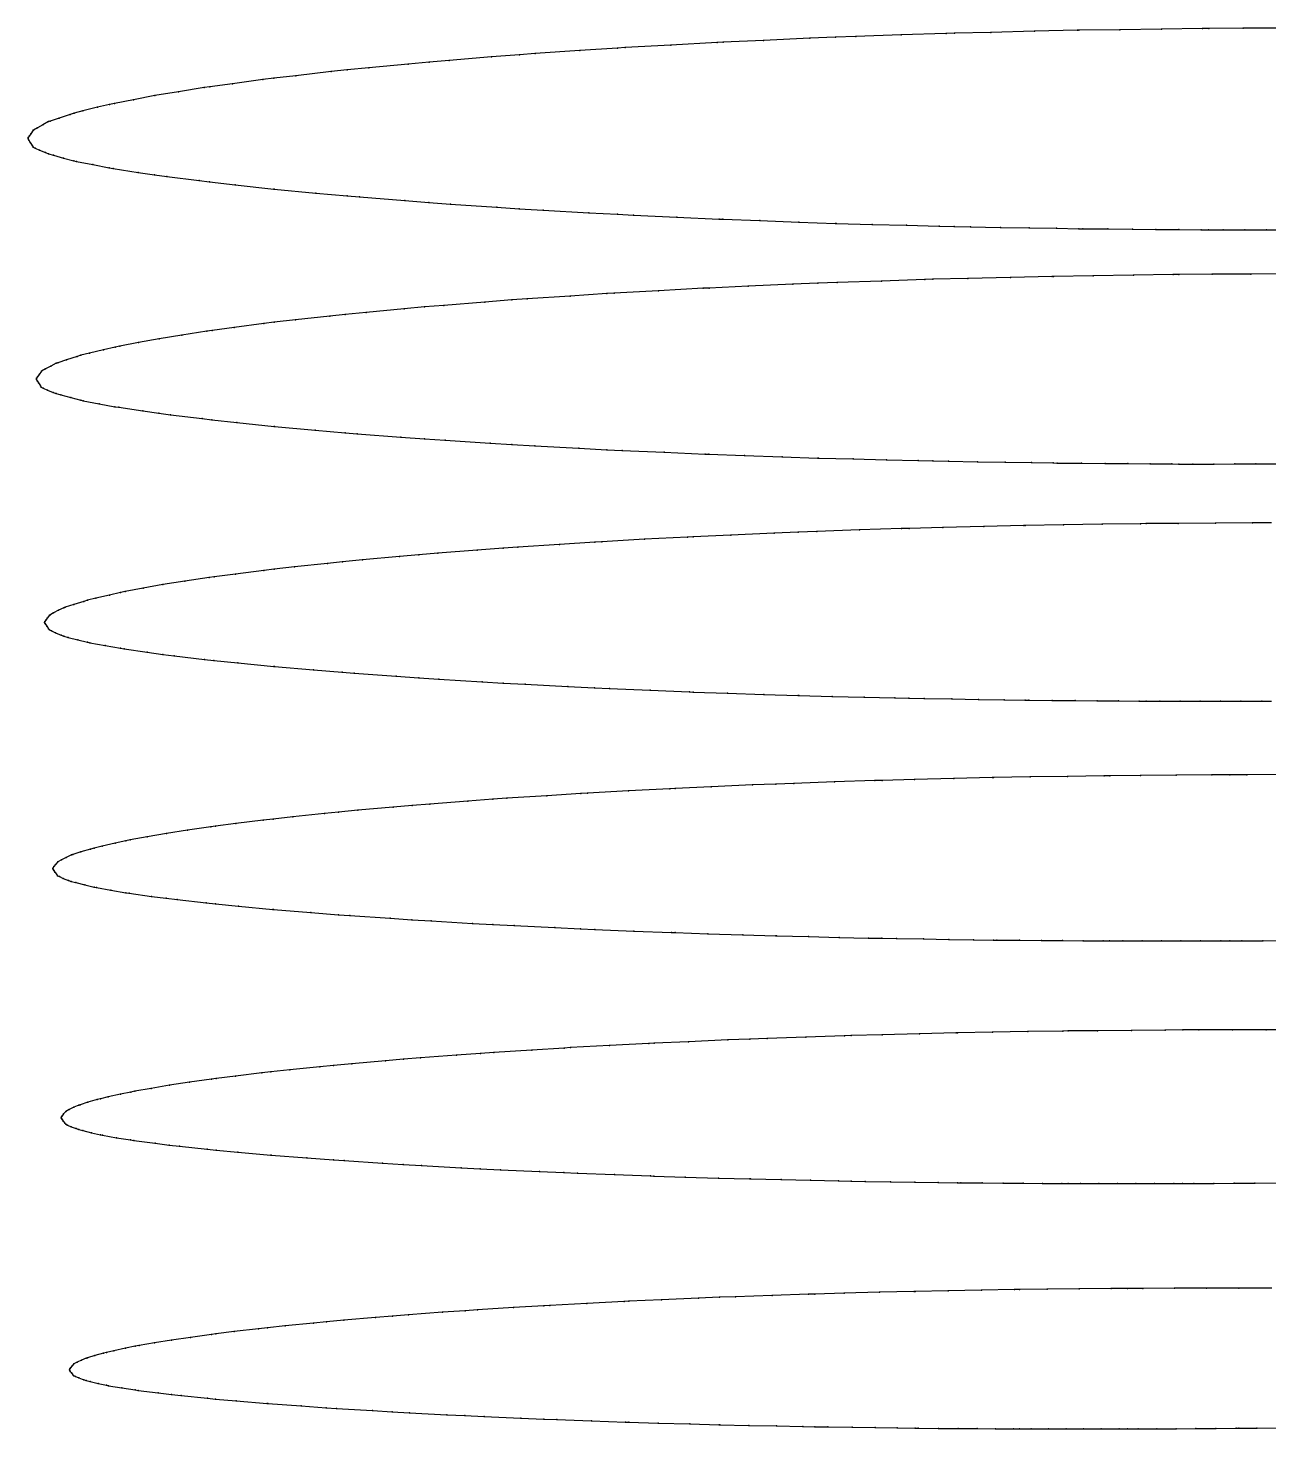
# Model space of a CAD drawing. Extents: x 0 to 4.67, y -4.5 to 1.66.
# Drawn here: x 0.2493 to 0.683, y -4.0135 to -3.5237 of the extents above; entities that cross this region are included whole.
import ezdxf

# ---------------------------------------------------------------- set-up
doc = ezdxf.new("R2010")
doc.units = 0
doc.layers.get('0').update_dxf_attribs({"linetype": 'CONTINUOUS'})

msp = doc.modelspace()

# ---------------------------------------------------------------- linework, layer by layer
at = {"color": 4}
for points in [[(0.6879, -3.52366), (0.67394, -3.52374), (0.66195, -3.52381), (0.6598, -3.52384), (0.64547, -3.52403), (0.63091, -3.52424), (0.6166, -3.52445), (0.61611, -3.52446), (0.60106, -3.5248), (0.58576, -3.52517), (0.57307, -3.52548), (0.57023, -3.52557), (0.55449, -3.52609), (0.53856, -3.52663), (0.53155, -3.52687), (0.5225, -3.52726), (0.50635, -3.52797), (0.49225, -3.52861), (0.49016, -3.52872), (0.474, -3.52961), (0.45796, -3.53051), (0.45537, -3.53066), (0.44212, -3.53155), (0.42655, -3.53261), (0.42106, -3.53299), (0.41132, -3.53377), (0.39651, -3.53497), (0.3895, -3.53555), (0.38217, -3.53625), (0.36839, -3.53757), (0.36085, -3.5383), (0.35528, -3.53892), (0.34294, -3.54032), (0.33524, -3.5412), (0.33142, -3.5417), (0.32073, -3.54313), (0.31279, -3.54421), (0.31089, -3.54451), (0.30186, -3.54595), (0.29361, -3.54728), (0.29361, -3.54728), (0.28615, -3.54872), (0.27948, -3.55002), (0.27777, -3.55037), (0.27359, -3.55138), (0.26844, -3.55266), (0.26538, -3.55344), (0.264, -3.55388), (0.2602, -3.55514), (0.25703, -3.55621), (0.2565, -3.5564), (0.2545, -3.55746), (0.25258, -3.55853), (0.2512, -3.55935), (0.25115, -3.55939), (0.25027, -3.5606), (0.24969, -3.56145), (0.24939, -3.56197), (0.24931, -3.56223), (0.24938, -3.56246), (0.24961, -3.56292), (0.25005, -3.56366), (0.25076, -3.56476), (0.25109, -3.56527), (0.25182, -3.56563), (0.25334, -3.56633), (0.25542, -3.56723), (0.25644, -3.56765), (0.25817, -3.56815), (0.26172, -3.56914), (0.26533, -3.57009), (0.26624, -3.57029), (0.27194, -3.57143), (0.27771, -3.57254), (0.2791, -3.57277), (0.28774, -3.57412), (0.29355, -3.57501), (0.29778, -3.57557), (0.30915, -3.57703), (0.31273, -3.57748), (0.32171, -3.57848), (0.33518, -3.57996), (0.33535, -3.57997), (0.34994, -3.58135), (0.36079, -3.58237), (0.3652, -3.58273), (0.38094, -3.584), (0.38944, -3.58468), (0.39698, -3.5852), (0.41317, -3.58631), (0.421, -3.58684), (0.42932, -3.58732), (0.44526, -3.58823), (0.45531, -3.5888), (0.46087, -3.58906), (0.47607, -3.58977), (0.4908, -3.59045), (0.49219, -3.59052), (0.50502, -3.59099), (0.51869, -3.59149), (0.5315, -3.59195), (0.5318, -3.59196), (0.54435, -3.5923), (0.55634, -3.59262), (0.56779, -3.59292), (0.57301, -3.59306), (0.57872, -3.59316), (0.58917, -3.59335), (0.59916, -3.59352), (0.60873, -3.59369), (0.61655, -3.59382), (0.61791, -3.59383), (0.62674, -3.59391), (0.63525, -3.59398), (0.64349, -3.59405), (0.6515, -3.59411), (0.65932, -3.59417), (0.6619, -3.59419), (0.667, -3.59419), (0.67458, -3.59419), (0.68214, -3.59418), (0.68971, -3.59418)], [(0.69005, -3.60961), (0.67666, -3.60969), (0.66314, -3.60977), (0.65155, -3.60986), (0.64947, -3.60988), (0.6356, -3.61008), (0.62151, -3.61029), (0.60766, -3.61051), (0.60718, -3.61052), (0.59262, -3.61086), (0.57781, -3.61121), (0.56553, -3.61152), (0.56278, -3.61161), (0.54755, -3.61212), (0.53214, -3.61264), (0.52535, -3.61288), (0.5166, -3.61325), (0.50096, -3.61394), (0.48732, -3.61456), (0.4853, -3.61466), (0.46966, -3.61551), (0.45414, -3.61638), (0.45163, -3.61652), (0.4388, -3.61737), (0.42373, -3.61838), (0.41842, -3.61875), (0.409, -3.61949), (0.39467, -3.62063), (0.38788, -3.62118), (0.38079, -3.62184), (0.36745, -3.62309), (0.36016, -3.62379), (0.35477, -3.62438), (0.34283, -3.6257), (0.33537, -3.62654), (0.33168, -3.62701), (0.32133, -3.62836), (0.31365, -3.62939), (0.31181, -3.62967), (0.30307, -3.63102), (0.29509, -3.63229), (0.29508, -3.63229), (0.28786, -3.63364), (0.28141, -3.63487), (0.27976, -3.6352), (0.27571, -3.63615), (0.27074, -3.63735), (0.26777, -3.63809), (0.26643, -3.6385), (0.26275, -3.63968), (0.25969, -3.64069), (0.25918, -3.64087), (0.25725, -3.64186), (0.25539, -3.64287), (0.25405, -3.64364), (0.254, -3.64367), (0.25314, -3.6448), (0.25259, -3.6456), (0.25229, -3.6461), (0.25221, -3.64636), (0.25229, -3.6466), (0.25251, -3.64704), (0.25294, -3.64773), (0.25362, -3.64875), (0.25394, -3.64921), (0.25465, -3.64956), (0.25612, -3.65023), (0.25813, -3.65107), (0.25912, -3.65146), (0.26079, -3.65194), (0.26423, -3.65287), (0.26772, -3.65377), (0.2686, -3.65395), (0.27412, -3.65502), (0.2797, -3.65605), (0.28105, -3.65626), (0.28941, -3.65752), (0.29503, -3.65834), (0.29913, -3.65887), (0.31012, -3.66022), (0.3136, -3.66064), (0.32228, -3.66157), (0.33532, -3.66293), (0.33548, -3.66294), (0.3496, -3.66422), (0.36011, -3.66516), (0.36437, -3.66549), (0.3796, -3.66666), (0.38783, -3.66729), (0.39513, -3.66777), (0.41079, -3.6688), (0.41837, -3.66928), (0.42642, -3.66973), (0.44185, -3.67057), (0.45157, -3.67109), (0.45695, -3.67134), (0.47166, -3.67199), (0.48592, -3.67262), (0.48726, -3.67268), (0.49968, -3.67312), (0.51291, -3.67358), (0.5253, -3.67401), (0.5256, -3.67402), (0.53773, -3.67433), (0.54934, -3.67463), (0.56042, -3.67491), (0.56548, -3.67504), (0.571, -3.67513), (0.58112, -3.67531), (0.59079, -3.67547), (0.60004, -3.67562), (0.60761, -3.67574), (0.60893, -3.67576), (0.61747, -3.67583), (0.62571, -3.6759), (0.63369, -3.67596), (0.64143, -3.67602), (0.649, -3.67608), (0.65149, -3.6761), (0.65643, -3.6761), (0.66377, -3.6761), (0.67108, -3.67609), (0.67841, -3.67609), (0.68585, -3.67608)], [(0.68392, -3.69662), (0.67725, -3.69666), (0.66434, -3.69674), (0.65131, -3.69684), (0.64013, -3.69693), (0.63812, -3.69696), (0.62475, -3.69716), (0.61116, -3.69737), (0.59782, -3.69759), (0.59735, -3.6976), (0.58331, -3.69793), (0.56904, -3.69828), (0.5572, -3.69859), (0.55455, -3.69867), (0.53986, -3.69916), (0.525, -3.69967), (0.51846, -3.6999), (0.51002, -3.70026), (0.49495, -3.70092), (0.48179, -3.70151), (0.47984, -3.70162), (0.46477, -3.70243), (0.4498, -3.70325), (0.44738, -3.70339), (0.43502, -3.70419), (0.42049, -3.70516), (0.41537, -3.70551), (0.40629, -3.7062), (0.39247, -3.70729), (0.38592, -3.70781), (0.37908, -3.70843), (0.36623, -3.70961), (0.35919, -3.71028), (0.354, -3.71083), (0.34249, -3.71207), (0.3353, -3.71287), (0.33173, -3.71331), (0.32176, -3.71458), (0.31435, -3.71555), (0.31258, -3.71581), (0.30415, -3.71709), (0.29646, -3.71828), (0.29645, -3.71828), (0.28949, -3.71955), (0.28327, -3.72071), (0.28168, -3.72101), (0.27778, -3.7219), (0.27298, -3.72303), (0.27012, -3.72372), (0.26883, -3.72411), (0.26528, -3.72521), (0.26233, -3.72616), (0.26183, -3.72633), (0.25997, -3.72724), (0.25818, -3.72818), (0.25689, -3.72891), (0.25684, -3.72894), (0.25602, -3.72997), (0.25548, -3.73072), (0.2552, -3.7312), (0.25512, -3.73147), (0.25519, -3.73171), (0.25541, -3.73213), (0.25582, -3.73278), (0.25648, -3.73371), (0.25679, -3.73413), (0.25747, -3.73447), (0.25889, -3.7351), (0.26083, -3.73589), (0.26178, -3.73625), (0.26339, -3.73671), (0.26671, -3.73757), (0.27007, -3.73841), (0.27092, -3.73858), (0.27625, -3.73958), (0.28163, -3.74053), (0.28292, -3.74073), (0.29098, -3.7419), (0.2964, -3.74265), (0.30035, -3.74313), (0.31095, -3.74439), (0.3143, -3.74477), (0.32268, -3.74563), (0.33525, -3.74687), (0.3354, -3.74689), (0.34902, -3.74806), (0.35914, -3.74892), (0.36326, -3.74923), (0.37793, -3.75031), (0.38587, -3.75088), (0.39291, -3.75132), (0.40801, -3.75226), (0.41531, -3.75271), (0.42308, -3.75312), (0.43795, -3.75389), (0.44733, -3.75437), (0.45251, -3.75459), (0.4667, -3.75519), (0.48044, -3.75577), (0.48174, -3.75582), (0.49371, -3.75623), (0.50646, -3.75665), (0.51841, -3.75704), (0.51869, -3.75705), (0.5304, -3.75734), (0.54158, -3.75762), (0.55227, -3.75788), (0.55715, -3.75799), (0.56247, -3.75808), (0.57222, -3.75824), (0.58154, -3.7584), (0.59047, -3.75854), (0.59776, -3.75865), (0.59904, -3.75866), (0.60727, -3.75873), (0.61522, -3.7588), (0.62291, -3.75886), (0.63038, -3.75891), (0.63767, -3.75897), (0.64007, -3.75898), (0.64483, -3.75899), (0.65191, -3.75899), (0.65896, -3.75898), (0.66603, -3.75898), (0.6732, -3.75898), (0.68055, -3.75897), (0.68387, -3.75896)], [(0.68764, -3.78471), (0.67531, -3.78472), (0.66938, -3.78473), (0.66298, -3.78478), (0.65059, -3.78487), (0.63809, -3.78497), (0.62737, -3.78507), (0.62544, -3.7851), (0.61262, -3.7853), (0.59958, -3.78551), (0.58678, -3.78574), (0.58633, -3.78575), (0.57286, -3.78607), (0.55917, -3.78641), (0.54781, -3.78671), (0.54527, -3.78679), (0.53118, -3.78726), (0.51693, -3.78776), (0.51065, -3.78798), (0.50255, -3.78832), (0.48809, -3.78895), (0.47547, -3.78952), (0.4736, -3.78961), (0.45915, -3.79038), (0.44479, -3.79117), (0.44246, -3.7913), (0.4306, -3.79206), (0.41667, -3.79297), (0.41175, -3.7933), (0.40304, -3.79396), (0.38978, -3.79498), (0.38351, -3.79547), (0.37694, -3.79605), (0.36461, -3.79716), (0.35787, -3.79779), (0.35288, -3.7983), (0.34184, -3.79947), (0.33494, -3.80022), (0.33152, -3.80063), (0.32196, -3.80182), (0.31485, -3.80273), (0.31315, -3.80297), (0.30507, -3.80416), (0.29769, -3.80528), (0.29768, -3.80528), (0.291, -3.80646), (0.28503, -3.80754), (0.28351, -3.80783), (0.27976, -3.80866), (0.27516, -3.80971), (0.27242, -3.81036), (0.27118, -3.81071), (0.26778, -3.81173), (0.26494, -3.81262), (0.26447, -3.81278), (0.26268, -3.81362), (0.26096, -3.81449), (0.25972, -3.81518), (0.25968, -3.8152), (0.25889, -3.81614), (0.25837, -3.81684), (0.2581, -3.8173), (0.25803, -3.81757), (0.2581, -3.81781), (0.25831, -3.81821), (0.2587, -3.81881), (0.25933, -3.81966), (0.25963, -3.82004), (0.26028, -3.82036), (0.26164, -3.82096), (0.2635, -3.82169), (0.26442, -3.82202), (0.26596, -3.82245), (0.26914, -3.82326), (0.27237, -3.82403), (0.27318, -3.82419), (0.27829, -3.82511), (0.28346, -3.82599), (0.2847, -3.82617), (0.29243, -3.82725), (0.29763, -3.82794), (0.30142, -3.82838), (0.31159, -3.82953), (0.3148, -3.82987), (0.32284, -3.83066), (0.33489, -3.8318), (0.33504, -3.83181), (0.3481, -3.83288), (0.35782, -3.83366), (0.36176, -3.83394), (0.37584, -3.83492), (0.38346, -3.83544), (0.39021, -3.83585), (0.4047, -3.8367), (0.4117, -3.83711), (0.41915, -3.83748), (0.43342, -3.83818), (0.44241, -3.83862), (0.44739, -3.83882), (0.46099, -3.83938), (0.47418, -3.8399), (0.47542, -3.83995), (0.4869, -3.84032), (0.49914, -3.84071), (0.5106, -3.84106), (0.51087, -3.84107), (0.5221, -3.84134), (0.53283, -3.84159), (0.54308, -3.84183), (0.54776, -3.84193), (0.55287, -3.84201), (0.56222, -3.84216), (0.57117, -3.8423), (0.57973, -3.84243), (0.58673, -3.84254), (0.58795, -3.84255), (0.59585, -3.84261), (0.60347, -3.84267), (0.61084, -3.84273), (0.61801, -3.84278), (0.62501, -3.84283), (0.62732, -3.84285), (0.63188, -3.84285), (0.63867, -3.84285), (0.64543, -3.84286), (0.65221, -3.84285), (0.65909, -3.84285), (0.66615, -3.84284), (0.66933, -3.84284), (0.67347, -3.84281), (0.6808, -3.84276), (0.68827, -3.8427)], [(0.69404, -3.8739), (0.68206, -3.8739), (0.67024, -3.87392), (0.65849, -3.87395), (0.65285, -3.87396), (0.64675, -3.87401), (0.63494, -3.87411), (0.62304, -3.87422), (0.61282, -3.87433), (0.61099, -3.87436), (0.59876, -3.87455), (0.58635, -3.87477), (0.57415, -3.87499), (0.57372, -3.875), (0.56089, -3.87531), (0.54785, -3.87564), (0.53702, -3.87594), (0.5346, -3.87601), (0.52118, -3.87646), (0.5076, -3.87693), (0.50162, -3.87715), (0.4939, -3.87747), (0.48013, -3.87807), (0.4681, -3.87861), (0.46632, -3.8787), (0.45255, -3.87942), (0.43887, -3.88016), (0.43666, -3.88029), (0.42535, -3.88099), (0.41208, -3.88185), (0.4074, -3.88216), (0.3991, -3.88277), (0.38647, -3.88373), (0.38049, -3.88419), (0.37423, -3.88473), (0.36248, -3.88577), (0.35606, -3.88635), (0.35131, -3.88683), (0.34079, -3.88791), (0.33422, -3.88861), (0.33096, -3.88899), (0.32185, -3.8901), (0.31507, -3.89095), (0.31345, -3.89117), (0.30575, -3.89227), (0.29872, -3.89331), (0.29871, -3.89331), (0.29235, -3.8944), (0.28667, -3.89541), (0.28521, -3.89568), (0.28164, -3.89643), (0.27726, -3.8974), (0.27465, -3.89801), (0.27347, -3.89833), (0.27022, -3.89927), (0.26752, -3.90009), (0.26707, -3.90024), (0.26537, -3.90101), (0.26373, -3.9018), (0.26255, -3.90245), (0.26251, -3.90247), (0.26176, -3.90332), (0.26127, -3.90396), (0.26101, -3.9044), (0.26094, -3.90467), (0.261, -3.90491), (0.2612, -3.90529), (0.26157, -3.90583), (0.26217, -3.90661), (0.26246, -3.90694), (0.26308, -3.90725), (0.26438, -3.9078), (0.26615, -3.90848), (0.26702, -3.90879), (0.2685, -3.90918), (0.27153, -3.90993), (0.2746, -3.91063), (0.27537, -3.91078), (0.28024, -3.91163), (0.28516, -3.91243), (0.28634, -3.9126), (0.29371, -3.91357), (0.29867, -3.9142), (0.30228, -3.9146), (0.31196, -3.91564), (0.31502, -3.91596), (0.32268, -3.91667), (0.33417, -3.9177), (0.33431, -3.91771), (0.34675, -3.91868), (0.35601, -3.91938), (0.35977, -3.91963), (0.37318, -3.92052), (0.38044, -3.92099), (0.38687, -3.92135), (0.40067, -3.92212), (0.40735, -3.92248), (0.41444, -3.92282), (0.42803, -3.92346), (0.43661, -3.92385), (0.44135, -3.92403), (0.45431, -3.92453), (0.46687, -3.925), (0.46805, -3.92505), (0.47899, -3.92538), (0.49065, -3.92573), (0.50157, -3.92605), (0.50183, -3.92606), (0.51253, -3.9263), (0.52275, -3.92653), (0.53252, -3.92675), (0.53698, -3.92684), (0.54185, -3.92692), (0.55075, -3.92706), (0.55928, -3.92718), (0.56744, -3.9273), (0.5741, -3.92739), (0.57526, -3.9274), (0.58279, -3.92747), (0.59005, -3.92752), (0.59708, -3.92758), (0.60391, -3.92762), (0.61057, -3.92767), (0.61277, -3.92768), (0.61712, -3.92769), (0.62359, -3.92769), (0.63003, -3.9277), (0.63649, -3.9277), (0.64305, -3.92769), (0.64977, -3.92769), (0.6528, -3.92769), (0.65675, -3.92766), (0.66373, -3.92762), (0.67084, -3.92757), (0.67809, -3.92751), (0.68548, -3.92745)], [(0.68402, -3.9643), (0.67248, -3.96426), (0.67248, -3.96426), (0.66117, -3.96427), (0.65002, -3.9643), (0.63893, -3.96434), (0.63361, -3.96436), (0.62785, -3.96441), (0.61672, -3.96451), (0.60548, -3.96463), (0.59584, -3.96474), (0.59411, -3.96477), (0.58258, -3.96496), (0.57087, -3.96517), (0.55936, -3.96539), (0.55896, -3.9654), (0.54685, -3.9657), (0.53454, -3.96602), (0.52433, -3.9663), (0.52204, -3.96637), (0.50938, -3.9668), (0.49657, -3.96724), (0.49093, -3.96745), (0.48365, -3.96775), (0.47065, -3.96831), (0.4593, -3.96882), (0.45763, -3.9689), (0.44463, -3.96958), (0.43172, -3.97027), (0.42963, -3.97038), (0.41897, -3.97104), (0.40644, -3.97184), (0.40203, -3.97213), (0.3942, -3.97269), (0.38228, -3.97357), (0.37664, -3.97401), (0.37074, -3.9745), (0.35965, -3.97545), (0.35359, -3.97599), (0.34911, -3.97643), (0.33918, -3.97743), (0.33298, -3.97807), (0.32991, -3.97842), (0.32131, -3.97944), (0.31492, -3.98022), (0.31339, -3.98043), (0.30613, -3.98144), (0.29949, -3.98239), (0.29949, -3.98239), (0.29348, -3.98339), (0.28812, -3.98431), (0.28675, -3.98456), (0.28338, -3.98525), (0.27924, -3.98613), (0.27678, -3.98669), (0.27567, -3.98698), (0.27261, -3.98784), (0.27006, -3.98859), (0.26963, -3.98872), (0.26803, -3.98941), (0.26648, -3.99014), (0.26537, -3.99073), (0.26533, -3.99075), (0.26462, -3.99151), (0.26415, -3.99209), (0.26391, -3.9925), (0.26385, -3.99277), (0.26391, -3.99301), (0.26409, -3.99336), (0.26444, -3.99386), (0.26501, -3.99454), (0.26528, -3.99484), (0.26587, -3.99513), (0.26709, -3.99564), (0.26877, -3.99626), (0.26959, -3.99653), (0.27098, -3.9969), (0.27383, -3.99758), (0.27674, -3.99821), (0.27747, -3.99835), (0.28206, -3.99912), (0.2867, -3.99984), (0.28782, -3.99999), (0.29477, -4.00087), (0.29944, -4.00143), (0.30285, -4.0018), (0.31199, -4.00273), (0.31488, -4.00301), (0.3221, -4.00364), (0.33294, -4.00456), (0.33307, -4.00457), (0.34481, -4.00543), (0.35354, -4.00606), (0.35709, -4.00628), (0.36975, -4.00707), (0.37659, -4.00749), (0.38266, -4.00781), (0.39568, -4.0085), (0.40198, -4.00882), (0.40868, -4.00912), (0.4215, -4.00968), (0.42959, -4.01003), (0.43406, -4.0102), (0.44629, -4.01064), (0.45814, -4.01106), (0.45926, -4.0111), (0.46958, -4.0114), (0.48058, -4.01171), (0.49088, -4.01199), (0.49113, -4.012), (0.50122, -4.01222), (0.51087, -4.01243), (0.52008, -4.01262), (0.52429, -4.0127), (0.52888, -4.01277), (0.53729, -4.0129), (0.54532, -4.01301), (0.55302, -4.01312), (0.55931, -4.0132), (0.56041, -4.01321), (0.56751, -4.01327), (0.57436, -4.01332), (0.58099, -4.01337), (0.58743, -4.01341), (0.59372, -4.01345), (0.5958, -4.01347), (0.5999, -4.01347), (0.606, -4.01348), (0.61208, -4.01348), (0.61818, -4.01348), (0.62436, -4.01348), (0.6307, -4.01348), (0.63356, -4.01348), (0.63729, -4.01346), (0.64387, -4.01342), (0.65059, -4.01338), (0.65743, -4.01333), (0.6644, -4.01328), (0.67149, -4.01323), (0.67243, -4.01322), (0.67871, -4.01314), (0.68606, -4.01304)]]:
    msp.add_lwpolyline(points, dxfattribs=at)
at = {"color": 2}
for p in [(0.53856, -3.52663, 62.6191), (0.55449, -3.52609, 62.6191), (0.57023, -3.52557, 62.6191), (0.57307, -3.52548, 62.6191), (0.58576, -3.52517, 62.6191), (0.60106, -3.5248, 62.6191), (0.61611, -3.52446, 62.6191), (0.6166, -3.52445, 62.6191), (0.63091, -3.52424, 62.6191), (0.64547, -3.52403, 62.6191), (0.6598, -3.52384, 62.6191), (0.66195, -3.52381, 62.6191), (0.67394, -3.52374, 62.6191), (0.44212, -3.53155, 62.6191), (0.45537, -3.53066, 62.6191), (0.45796, -3.53051, 62.6191), (0.474, -3.52961, 62.6191), (0.49016, -3.52872, 62.6191), (0.49225, -3.52861, 62.6191), (0.50635, -3.52797, 62.6191), (0.5225, -3.52726, 62.6191), (0.53155, -3.52687, 62.6191), (0.38217, -3.53625, 62.6191), (0.3895, -3.53555, 62.6191), (0.39651, -3.53497, 62.6191), (0.41132, -3.53377, 62.6191), (0.42106, -3.53299, 62.6191), (0.42655, -3.53261, 62.6191), (0.33524, -3.5412, 62.6191), (0.34294, -3.54032, 62.6191), (0.35528, -3.53892, 62.6191), (0.36085, -3.5383, 62.6191), (0.36839, -3.53757, 62.6191), (0.30186, -3.54595, 62.6191), (0.31089, -3.54451, 62.6191), (0.31279, -3.54421, 62.6191), (0.32073, -3.54313, 62.6191), (0.33142, -3.5417, 62.6191), (0.27777, -3.55037, 62.6191), (0.27948, -3.55002, 62.6191), (0.28615, -3.54872, 62.6191), (0.29361, -3.54728, 62.6191), (0.29361, -3.54728, 62.6191), (0.2602, -3.55514, 62.6191), (0.264, -3.55388, 62.6191), (0.26538, -3.55344, 62.6191), (0.26844, -3.55266, 62.6191), (0.27359, -3.55138, 62.6191), (0.25027, -3.5606, 62.6191), (0.25115, -3.55939, 62.6191), (0.2512, -3.55935, 62.6191), (0.25258, -3.55853, 62.6191), (0.2545, -3.55746, 62.6191), (0.2565, -3.5564, 62.6191), (0.25703, -3.55621, 62.6191), (0.24931, -3.56223, 62.6191), (0.24938, -3.56246, 62.6191), (0.24939, -3.56197, 62.6191), (0.24961, -3.56292, 62.6191), (0.24969, -3.56145, 62.6191), (0.25005, -3.56366, 62.6191), (0.25076, -3.56476, 62.6191), (0.25109, -3.56527, 62.6191), (0.25182, -3.56563, 62.6191), (0.25334, -3.56633, 62.6191), (0.25542, -3.56723, 62.6191), (0.25644, -3.56765, 62.6191), (0.25817, -3.56815, 62.6191), (0.26172, -3.56914, 62.6191), (0.26533, -3.57009, 62.6191), (0.26624, -3.57029, 62.6191), (0.27194, -3.57143, 62.6191), (0.27771, -3.57254, 62.6191), (0.2791, -3.57277, 62.6191), (0.28774, -3.57412, 62.6191), (0.29355, -3.57501, 62.6191), (0.29778, -3.57557, 62.6191), (0.30915, -3.57703, 62.6191), (0.31273, -3.57748, 62.6191), (0.32171, -3.57848, 62.6191), (0.33518, -3.57996, 62.6191), (0.33535, -3.57997, 62.6191), (0.34994, -3.58135, 62.6191), (0.36079, -3.58237, 62.6191), (0.3652, -3.58273, 62.6191), (0.38094, -3.584, 62.6191), (0.38944, -3.58468, 62.6191), (0.39698, -3.5852, 62.6191), (0.41317, -3.58631, 62.6191), (0.421, -3.58684, 62.6191), (0.42932, -3.58732, 62.6191), (0.44526, -3.58823, 62.6191), (0.45531, -3.5888, 62.6191), (0.46087, -3.58906, 62.6191), (0.47607, -3.58977, 62.6191), (0.4908, -3.59045, 62.6191), (0.49219, -3.59052, 62.6191), (0.50502, -3.59099, 62.6191), (0.51869, -3.59149, 62.6191), (0.5315, -3.59195, 62.6191), (0.5318, -3.59196, 62.6191), (0.54435, -3.5923, 62.6191), (0.55634, -3.59262, 62.6191), (0.56779, -3.59292, 62.6191), (0.57301, -3.59306, 62.6191), (0.57872, -3.59316, 62.6191), (0.58917, -3.59335, 62.6191), (0.59916, -3.59352, 62.6191), (0.60873, -3.59369, 62.6191), (0.61655, -3.59382, 62.6191), (0.61791, -3.59383, 62.6191), (0.62674, -3.59391, 62.6191), (0.63525, -3.59398, 62.6191), (0.64349, -3.59405, 62.6191), (0.6515, -3.59411, 62.6191), (0.65932, -3.59417, 62.6191), (0.6619, -3.59419, 62.6191), (0.667, -3.59419, 62.6191), (0.67458, -3.59419, 62.6191), (0.68214, -3.59418, 62.6191), (0.64947, -3.60988, 64.0554), (0.65155, -3.60986, 64.0554), (0.66314, -3.60977, 64.0554), (0.67666, -3.60969, 64.0554), (0.4853, -3.61466, 64.0554), (0.48732, -3.61456, 64.0554), (0.50096, -3.61394, 64.0554), (0.5166, -3.61325, 64.0554), (0.52535, -3.61288, 64.0554), (0.53214, -3.61264, 64.0554), (0.54755, -3.61212, 64.0554), (0.56278, -3.61161, 64.0554), (0.56553, -3.61152, 64.0554), (0.57781, -3.61121, 64.0554), (0.59262, -3.61086, 64.0554), (0.60718, -3.61052, 64.0554), (0.60766, -3.61051, 64.0554), (0.62151, -3.61029, 64.0554), (0.6356, -3.61008, 64.0554), (0.409, -3.61949, 64.0554), (0.41842, -3.61875, 64.0554), (0.42373, -3.61838, 64.0554), (0.4388, -3.61737, 64.0554), (0.45163, -3.61652, 64.0554), (0.45414, -3.61638, 64.0554), (0.46966, -3.61551, 64.0554), (0.35477, -3.62438, 64.0554), (0.36016, -3.62379, 64.0554), (0.36745, -3.62309, 64.0554), (0.38079, -3.62184, 64.0554), (0.38788, -3.62118, 64.0554), (0.39467, -3.62063, 64.0554), (0.31365, -3.62939, 64.0554), (0.32133, -3.62836, 64.0554), (0.33168, -3.62701, 64.0554), (0.33537, -3.62654, 64.0554), (0.34283, -3.6257, 64.0554), (0.28786, -3.63364, 64.0554), (0.29508, -3.63229, 64.0554), (0.29509, -3.63229, 64.0554), (0.30307, -3.63102, 64.0554), (0.31181, -3.62967, 64.0554), (0.26643, -3.6385, 64.0554), (0.26777, -3.63809, 64.0554), (0.27074, -3.63735, 64.0554), (0.27571, -3.63615, 64.0554), (0.27976, -3.6352, 64.0554), (0.28141, -3.63487, 64.0554), (0.254, -3.64367, 64.0554), (0.25405, -3.64364, 64.0554), (0.25539, -3.64287, 64.0554), (0.25725, -3.64186, 64.0554), (0.25918, -3.64087, 64.0554), (0.25969, -3.64069, 64.0554), (0.26275, -3.63968, 64.0554), (0.25221, -3.64636, 64.0554), (0.25229, -3.6461, 64.0554), (0.25229, -3.6466, 64.0554), (0.25251, -3.64704, 64.0554), (0.25259, -3.6456, 64.0554), (0.25294, -3.64773, 64.0554), (0.25314, -3.6448, 64.0554), (0.25362, -3.64875, 64.0554), (0.25394, -3.64921, 64.0554), (0.25465, -3.64956, 64.0554), (0.25612, -3.65023, 64.0554), (0.25813, -3.65107, 64.0554), (0.25912, -3.65146, 64.0554), (0.26079, -3.65194, 64.0554), (0.26423, -3.65287, 64.0554), (0.26772, -3.65377, 64.0554), (0.2686, -3.65395, 64.0554), (0.27412, -3.65502, 64.0554), (0.2797, -3.65605, 64.0554), (0.28105, -3.65626, 64.0554), (0.28941, -3.65752, 64.0554), (0.29503, -3.65834, 64.0554), (0.29913, -3.65887, 64.0554), (0.31012, -3.66022, 64.0554), (0.3136, -3.66064, 64.0554), (0.32228, -3.66157, 64.0554), (0.33532, -3.66293, 64.0554), (0.33548, -3.66294, 64.0554), (0.3496, -3.66422, 64.0554), (0.36011, -3.66516, 64.0554), (0.36437, -3.66549, 64.0554), (0.3796, -3.66666, 64.0554), (0.38783, -3.66729, 64.0554), (0.39513, -3.66777, 64.0554), (0.41079, -3.6688, 64.0554), (0.41837, -3.66928, 64.0554), (0.42642, -3.66973, 64.0554), (0.44185, -3.67057, 64.0554), (0.45157, -3.67109, 64.0554), (0.45695, -3.67134, 64.0554), (0.47166, -3.67199, 64.0554), (0.48592, -3.67262, 64.0554), (0.48726, -3.67268, 64.0554), (0.49968, -3.67312, 64.0554), (0.51291, -3.67358, 64.0554), (0.5253, -3.67401, 64.0554), (0.5256, -3.67402, 64.0554), (0.53773, -3.67433, 64.0554), (0.54934, -3.67463, 64.0554), (0.56042, -3.67491, 64.0554), (0.56548, -3.67504, 64.0554), (0.571, -3.67513, 64.0554), (0.58112, -3.67531, 64.0554), (0.59079, -3.67547, 64.0554), (0.60004, -3.67562, 64.0554), (0.60761, -3.67574, 64.0554), (0.60893, -3.67576, 64.0554), (0.61747, -3.67583, 64.0554), (0.62571, -3.6759, 64.0554), (0.63369, -3.67596, 64.0554), (0.64143, -3.67602, 64.0554), (0.649, -3.67608, 64.0554), (0.65149, -3.6761, 64.0554), (0.65643, -3.6761, 64.0554), (0.66377, -3.6761, 64.0554), (0.67108, -3.67609, 64.0554), (0.67841, -3.67609, 64.0554), (0.58331, -3.69793, 65.5079), (0.59735, -3.6976, 65.5079), (0.59782, -3.69759, 65.5079), (0.61116, -3.69737, 65.5079), (0.62475, -3.69716, 65.5079), (0.63812, -3.69696, 65.5079), (0.64013, -3.69693, 65.5079), (0.65131, -3.69684, 65.5079), (0.66434, -3.69674, 65.5079), (0.67725, -3.69666, 65.5079), (0.46477, -3.70243, 65.5079), (0.47984, -3.70162, 65.5079), (0.48179, -3.70151, 65.5079), (0.49495, -3.70092, 65.5079), (0.51002, -3.70026, 65.5079), (0.51846, -3.6999, 65.5079), (0.525, -3.69967, 65.5079), (0.53986, -3.69916, 65.5079), (0.55455, -3.69867, 65.5079), (0.5572, -3.69859, 65.5079), (0.56904, -3.69828, 65.5079), (0.38592, -3.70781, 65.5079), (0.39247, -3.70729, 65.5079), (0.40629, -3.7062, 65.5079), (0.41537, -3.70551, 65.5079), (0.42049, -3.70516, 65.5079), (0.43502, -3.70419, 65.5079), (0.44738, -3.70339, 65.5079), (0.4498, -3.70325, 65.5079), (0.34249, -3.71207, 65.5079), (0.354, -3.71083, 65.5079), (0.35919, -3.71028, 65.5079), (0.36623, -3.70961, 65.5079), (0.37908, -3.70843, 65.5079), (0.30415, -3.71709, 65.5079), (0.31258, -3.71581, 65.5079), (0.31435, -3.71555, 65.5079), (0.32176, -3.71458, 65.5079), (0.33173, -3.71331, 65.5079), (0.3353, -3.71287, 65.5079), (0.27778, -3.7219, 65.5079), (0.28168, -3.72101, 65.5079), (0.28327, -3.72071, 65.5079), (0.28949, -3.71955, 65.5079), (0.29645, -3.71828, 65.5079), (0.29646, -3.71828, 65.5079), (0.25997, -3.72724, 65.5079), (0.26183, -3.72633, 65.5079), (0.26233, -3.72616, 65.5079), (0.26528, -3.72521, 65.5079), (0.26883, -3.72411, 65.5079), (0.27012, -3.72372, 65.5079), (0.27298, -3.72303, 65.5079), (0.25512, -3.73147, 65.5079), (0.25519, -3.73171, 65.5079), (0.2552, -3.7312, 65.5079), (0.25541, -3.73213, 65.5079), (0.25548, -3.73072, 65.5079), (0.25602, -3.72997, 65.5079), (0.25684, -3.72894, 65.5079), (0.25689, -3.72891, 65.5079), (0.25818, -3.72818, 65.5079), (0.25582, -3.73278, 65.5079), (0.25648, -3.73371, 65.5079), (0.25679, -3.73413, 65.5079), (0.25747, -3.73447, 65.5079), (0.25889, -3.7351, 65.5079), (0.26083, -3.73589, 65.5079), (0.26178, -3.73625, 65.5079), (0.26339, -3.73671, 65.5079), (0.26671, -3.73757, 65.5079), (0.27007, -3.73841, 65.5079), (0.27092, -3.73858, 65.5079), (0.27625, -3.73958, 65.5079), (0.28163, -3.74053, 65.5079), (0.28292, -3.74073, 65.5079), (0.29098, -3.7419, 65.5079), (0.2964, -3.74265, 65.5079), (0.30035, -3.74313, 65.5079), (0.31095, -3.74439, 65.5079), (0.3143, -3.74477, 65.5079), (0.32268, -3.74563, 65.5079), (0.33525, -3.74687, 65.5079), (0.3354, -3.74689, 65.5079), (0.34902, -3.74806, 65.5079), (0.35914, -3.74892, 65.5079), (0.36326, -3.74923, 65.5079), (0.37793, -3.75031, 65.5079), (0.38587, -3.75088, 65.5079), (0.39291, -3.75132, 65.5079), (0.40801, -3.75226, 65.5079), (0.41531, -3.75271, 65.5079), (0.42308, -3.75312, 65.5079), (0.43795, -3.75389, 65.5079), (0.44733, -3.75437, 65.5079), (0.45251, -3.75459, 65.5079), (0.4667, -3.75519, 65.5079), (0.48044, -3.75577, 65.5079), (0.48174, -3.75582, 65.5079), (0.49371, -3.75623, 65.5079), (0.50646, -3.75665, 65.5079), (0.51841, -3.75704, 65.5079), (0.51869, -3.75705, 65.5079), (0.5304, -3.75734, 65.5079), (0.54158, -3.75762, 65.5079), (0.55227, -3.75788, 65.5079), (0.55715, -3.75799, 65.5079), (0.56247, -3.75808, 65.5079), (0.57222, -3.75824, 65.5079), (0.58154, -3.7584, 65.5079), (0.59047, -3.75854, 65.5079), (0.59776, -3.75865, 65.5079), (0.59904, -3.75866, 65.5079), (0.60727, -3.75873, 65.5079), (0.61522, -3.7588, 65.5079), (0.62291, -3.75886, 65.5079), (0.63038, -3.75891, 65.5079), (0.63767, -3.75897, 65.5079), (0.64007, -3.75898, 65.5079), (0.64483, -3.75899, 65.5079), (0.65191, -3.75899, 65.5079), (0.65896, -3.75898, 65.5079), (0.66603, -3.75898, 65.5079), (0.6732, -3.75898, 65.5079), (0.68055, -3.75897, 65.5079), (0.57286, -3.78607, 66.9768), (0.58633, -3.78575, 66.9768), (0.58678, -3.78574, 66.9768), (0.59958, -3.78551, 66.9768), (0.61262, -3.7853, 66.9768), (0.62544, -3.7851, 66.9768), (0.62737, -3.78507, 66.9768), (0.63809, -3.78497, 66.9768), (0.65059, -3.78487, 66.9768), (0.66298, -3.78478, 66.9768), (0.66938, -3.78473, 66.9768), (0.67531, -3.78472, 66.9768), (0.44479, -3.79117, 66.9768), (0.45915, -3.79038, 66.9768), (0.4736, -3.78961, 66.9768), (0.47547, -3.78952, 66.9768), (0.48809, -3.78895, 66.9768), (0.50255, -3.78832, 66.9768), (0.51065, -3.78798, 66.9768), (0.51693, -3.78776, 66.9768), (0.53118, -3.78726, 66.9768), (0.54527, -3.78679, 66.9768), (0.54781, -3.78671, 66.9768), (0.55917, -3.78641, 66.9768), (0.37694, -3.79605, 66.9768), (0.38351, -3.79547, 66.9768), (0.38978, -3.79498, 66.9768), (0.40304, -3.79396, 66.9768), (0.41175, -3.7933, 66.9768), (0.41667, -3.79297, 66.9768), (0.4306, -3.79206, 66.9768), (0.44246, -3.7913, 66.9768), (0.33152, -3.80063, 66.9768), (0.33494, -3.80022, 66.9768), (0.34184, -3.79947, 66.9768), (0.35288, -3.7983, 66.9768), (0.35787, -3.79779, 66.9768), (0.36461, -3.79716, 66.9768), (0.29768, -3.80528, 66.9768), (0.29769, -3.80528, 66.9768), (0.30507, -3.80416, 66.9768), (0.31315, -3.80297, 66.9768), (0.31485, -3.80273, 66.9768), (0.32196, -3.80182, 66.9768), (0.27118, -3.81071, 66.9768), (0.27242, -3.81036, 66.9768), (0.27516, -3.80971, 66.9768), (0.27976, -3.80866, 66.9768), (0.28351, -3.80783, 66.9768), (0.28503, -3.80754, 66.9768), (0.291, -3.80646, 66.9768), (0.25968, -3.8152, 66.9768), (0.25972, -3.81518, 66.9768), (0.26096, -3.81449, 66.9768), (0.26268, -3.81362, 66.9768), (0.26447, -3.81278, 66.9768), (0.26494, -3.81262, 66.9768), (0.26778, -3.81173, 66.9768), (0.25803, -3.81757, 66.9768), (0.2581, -3.8173, 66.9768), (0.2581, -3.81781, 66.9768), (0.25831, -3.81821, 66.9768), (0.25837, -3.81684, 66.9768), (0.2587, -3.81881, 66.9768), (0.25889, -3.81614, 66.9768), (0.25933, -3.81966, 66.9768), (0.25963, -3.82004, 66.9768), (0.26028, -3.82036, 66.9768), (0.26164, -3.82096, 66.9768), (0.2635, -3.82169, 66.9768), (0.26442, -3.82202, 66.9768), (0.26596, -3.82245, 66.9768), (0.26914, -3.82326, 66.9768), (0.27237, -3.82403, 66.9768), (0.27318, -3.82419, 66.9768), (0.27829, -3.82511, 66.9768), (0.28346, -3.82599, 66.9768), (0.2847, -3.82617, 66.9768), (0.29243, -3.82725, 66.9768), (0.29763, -3.82794, 66.9768), (0.30142, -3.82838, 66.9768), (0.31159, -3.82953, 66.9768), (0.3148, -3.82987, 66.9768), (0.32284, -3.83066, 66.9768), (0.33489, -3.8318, 66.9768), (0.33504, -3.83181, 66.9768), (0.3481, -3.83288, 66.9768), (0.35782, -3.83366, 66.9768), (0.36176, -3.83394, 66.9768), (0.37584, -3.83492, 66.9768), (0.38346, -3.83544, 66.9768), (0.39021, -3.83585, 66.9768), (0.4047, -3.8367, 66.9768), (0.4117, -3.83711, 66.9768), (0.41915, -3.83748, 66.9768), (0.43342, -3.83818, 66.9768), (0.44241, -3.83862, 66.9768), (0.44739, -3.83882, 66.9768), (0.46099, -3.83938, 66.9768), (0.47418, -3.8399, 66.9768), (0.47542, -3.83995, 66.9768), (0.4869, -3.84032, 66.9768), (0.49914, -3.84071, 66.9768), (0.5106, -3.84106, 66.9768), (0.51087, -3.84107, 66.9768), (0.5221, -3.84134, 66.9768), (0.53283, -3.84159, 66.9768), (0.54308, -3.84183, 66.9768), (0.54776, -3.84193, 66.9768), (0.55287, -3.84201, 66.9768), (0.56222, -3.84216, 66.9768), (0.57117, -3.8423, 66.9768), (0.57973, -3.84243, 66.9768), (0.58673, -3.84254, 66.9768), (0.58795, -3.84255, 66.9768), (0.59585, -3.84261, 66.9768), (0.60347, -3.84267, 66.9768), (0.61084, -3.84273, 66.9768), (0.61801, -3.84278, 66.9768), (0.62501, -3.84283, 66.9768), (0.62732, -3.84285, 66.9768), (0.63188, -3.84285, 66.9768), (0.63867, -3.84285, 66.9768), (0.64543, -3.84286, 66.9768), (0.65221, -3.84285, 66.9768), (0.65909, -3.84285, 66.9768), (0.66615, -3.84284, 66.9768), (0.66933, -3.84284, 66.9768), (0.67347, -3.84281, 66.9768), (0.6808, -3.84276, 66.9768), (0.61099, -3.87436, 68.4619), (0.61282, -3.87433, 68.4619), (0.62304, -3.87422, 68.4619), (0.63494, -3.87411, 68.4619), (0.64675, -3.87401, 68.4619), (0.65285, -3.87396, 68.4619), (0.65849, -3.87395, 68.4619), (0.67024, -3.87392, 68.4619), (0.68206, -3.8739, 68.4619), (0.46632, -3.8787, 68.4619), (0.4681, -3.87861, 68.4619), (0.48013, -3.87807, 68.4619), (0.4939, -3.87747, 68.4619), (0.50162, -3.87715, 68.4619), (0.5076, -3.87693, 68.4619), (0.52118, -3.87646, 68.4619), (0.5346, -3.87601, 68.4619), (0.53702, -3.87594, 68.4619), (0.54785, -3.87564, 68.4619), (0.56089, -3.87531, 68.4619), (0.57372, -3.875, 68.4619), (0.57415, -3.87499, 68.4619), (0.58635, -3.87477, 68.4619), (0.59876, -3.87455, 68.4619), (0.38049, -3.88419, 68.4619), (0.38647, -3.88373, 68.4619), (0.3991, -3.88277, 68.4619), (0.4074, -3.88216, 68.4619), (0.41208, -3.88185, 68.4619), (0.42535, -3.88099, 68.4619), (0.43666, -3.88029, 68.4619), (0.43887, -3.88016, 68.4619), (0.45255, -3.87942, 68.4619), (0.33096, -3.88899, 68.4619), (0.33422, -3.88861, 68.4619), (0.34079, -3.88791, 68.4619), (0.35131, -3.88683, 68.4619), (0.35606, -3.88635, 68.4619), (0.36248, -3.88577, 68.4619), (0.37423, -3.88473, 68.4619), (0.29871, -3.89331, 68.4619), (0.29872, -3.89331, 68.4619), (0.30575, -3.89227, 68.4619), (0.31345, -3.89117, 68.4619), (0.31507, -3.89095, 68.4619), (0.32185, -3.8901, 68.4619), (0.27347, -3.89833, 68.4619), (0.27465, -3.89801, 68.4619), (0.27726, -3.8974, 68.4619), (0.28164, -3.89643, 68.4619), (0.28521, -3.89568, 68.4619), (0.28667, -3.89541, 68.4619), (0.29235, -3.8944, 68.4619), (0.26176, -3.90332, 68.4619), (0.26251, -3.90247, 68.4619), (0.26255, -3.90245, 68.4619), (0.26373, -3.9018, 68.4619), (0.26537, -3.90101, 68.4619), (0.26707, -3.90024, 68.4619), (0.26752, -3.90009, 68.4619), (0.27022, -3.89927, 68.4619), (0.26094, -3.90467, 68.4619), (0.261, -3.90491, 68.4619), (0.26101, -3.9044, 68.4619), (0.2612, -3.90529, 68.4619), (0.26127, -3.90396, 68.4619), (0.26157, -3.90583, 68.4619), (0.26217, -3.90661, 68.4619), (0.26246, -3.90694, 68.4619), (0.26308, -3.90725, 68.4619), (0.26438, -3.9078, 68.4619), (0.26615, -3.90848, 68.4619), (0.26702, -3.90879, 68.4619), (0.2685, -3.90918, 68.4619), (0.27153, -3.90993, 68.4619), (0.2746, -3.91063, 68.4619), (0.27537, -3.91078, 68.4619), (0.28024, -3.91163, 68.4619), (0.28516, -3.91243, 68.4619), (0.28634, -3.9126, 68.4619), (0.29371, -3.91357, 68.4619), (0.29867, -3.9142, 68.4619), (0.30228, -3.9146, 68.4619), (0.31196, -3.91564, 68.4619), (0.31502, -3.91596, 68.4619), (0.32268, -3.91667, 68.4619), (0.33417, -3.9177, 68.4619), (0.33431, -3.91771, 68.4619), (0.34675, -3.91868, 68.4619), (0.35601, -3.91938, 68.4619), (0.35977, -3.91963, 68.4619), (0.37318, -3.92052, 68.4619), (0.38044, -3.92099, 68.4619), (0.38687, -3.92135, 68.4619), (0.40067, -3.92212, 68.4619), (0.40735, -3.92248, 68.4619), (0.41444, -3.92282, 68.4619), (0.42803, -3.92346, 68.4619), (0.43661, -3.92385, 68.4619), (0.44135, -3.92403, 68.4619), (0.45431, -3.92453, 68.4619), (0.46687, -3.925, 68.4619), (0.46805, -3.92505, 68.4619), (0.47899, -3.92538, 68.4619), (0.49065, -3.92573, 68.4619), (0.50157, -3.92605, 68.4619), (0.50183, -3.92606, 68.4619), (0.51253, -3.9263, 68.4619), (0.52275, -3.92653, 68.4619), (0.53252, -3.92675, 68.4619), (0.53698, -3.92684, 68.4619), (0.54185, -3.92692, 68.4619), (0.55075, -3.92706, 68.4619), (0.55928, -3.92718, 68.4619), (0.56744, -3.9273, 68.4619), (0.5741, -3.92739, 68.4619), (0.57526, -3.9274, 68.4619), (0.58279, -3.92747, 68.4619), (0.59005, -3.92752, 68.4619), (0.59708, -3.92758, 68.4619), (0.60391, -3.92762, 68.4619), (0.61057, -3.92767, 68.4619), (0.61277, -3.92768, 68.4619), (0.61712, -3.92769, 68.4619), (0.62359, -3.92769, 68.4619), (0.63003, -3.9277, 68.4619), (0.63649, -3.9277, 68.4619), (0.64305, -3.92769, 68.4619), (0.64977, -3.92769, 68.4619), (0.6528, -3.92769, 68.4619), (0.65675, -3.92766, 68.4619), (0.66373, -3.92762, 68.4619), (0.67084, -3.92757, 68.4619), (0.67809, -3.92751, 68.4619), (0.49093, -3.96745, 69.9633), (0.49657, -3.96724, 69.9633), (0.50938, -3.9668, 69.9633), (0.52204, -3.96637, 69.9633), (0.52433, -3.9663, 69.9633), (0.53454, -3.96602, 69.9633), (0.54685, -3.9657, 69.9633), (0.55896, -3.9654, 69.9633), (0.55936, -3.96539, 69.9633), (0.57087, -3.96517, 69.9633), (0.58258, -3.96496, 69.9633), (0.59411, -3.96477, 69.9633), (0.59584, -3.96474, 69.9633), (0.60548, -3.96463, 69.9633), (0.61672, -3.96451, 69.9633), (0.62785, -3.96441, 69.9633), (0.63361, -3.96436, 69.9633), (0.63893, -3.96434, 69.9633), (0.65002, -3.9643, 69.9633), (0.66117, -3.96427, 69.9633), (0.67248, -3.96426, 69.9633), (0.67248, -3.96426, 69.9633), (0.40203, -3.97213, 69.9633), (0.40644, -3.97184, 69.9633), (0.41897, -3.97104, 69.9633), (0.42963, -3.97038, 69.9633), (0.43172, -3.97027, 69.9633), (0.44463, -3.96958, 69.9633), (0.45763, -3.9689, 69.9633), (0.4593, -3.96882, 69.9633), (0.47065, -3.96831, 69.9633), (0.48365, -3.96775, 69.9633), (0.34911, -3.97643, 69.9633), (0.35359, -3.97599, 69.9633), (0.35965, -3.97545, 69.9633), (0.37074, -3.9745, 69.9633), (0.37664, -3.97401, 69.9633), (0.38228, -3.97357, 69.9633), (0.3942, -3.97269, 69.9633), (0.30613, -3.98144, 69.9633), (0.31339, -3.98043, 69.9633), (0.31492, -3.98022, 69.9633), (0.32131, -3.97944, 69.9633), (0.32991, -3.97842, 69.9633), (0.33298, -3.97807, 69.9633), (0.33918, -3.97743, 69.9633), (0.27567, -3.98698, 69.9633), (0.27678, -3.98669, 69.9633), (0.27924, -3.98613, 69.9633), (0.28338, -3.98525, 69.9633), (0.28675, -3.98456, 69.9633), (0.28812, -3.98431, 69.9633), (0.29348, -3.98339, 69.9633), (0.29949, -3.98239, 69.9633), (0.29949, -3.98239, 69.9633), (0.26462, -3.99151, 69.9633), (0.26533, -3.99075, 69.9633), (0.26537, -3.99073, 69.9633), (0.26648, -3.99014, 69.9633), (0.26803, -3.98941, 69.9633), (0.26963, -3.98872, 69.9633), (0.27006, -3.98859, 69.9633), (0.27261, -3.98784, 69.9633), (0.26385, -3.99277, 69.9633), (0.26391, -3.9925, 69.9633), (0.26391, -3.99301, 69.9633), (0.26409, -3.99336, 69.9633), (0.26415, -3.99209, 69.9633), (0.26444, -3.99386, 69.9633), (0.26501, -3.99454, 69.9633), (0.26528, -3.99484, 69.9633), (0.26587, -3.99513, 69.9633), (0.26709, -3.99564, 69.9633), (0.26877, -3.99626, 69.9633), (0.26959, -3.99653, 69.9633), (0.27098, -3.9969, 69.9633), (0.27383, -3.99758, 69.9633), (0.27674, -3.99821, 69.9633), (0.27747, -3.99835, 69.9633), (0.28206, -3.99912, 69.9633), (0.2867, -3.99984, 69.9633), (0.28782, -3.99999, 69.9633), (0.29477, -4.00087, 69.9633), (0.29944, -4.00143, 69.9633), (0.30285, -4.0018, 69.9633), (0.31199, -4.00273, 69.9633), (0.31488, -4.00301, 69.9633), (0.3221, -4.00364, 69.9633), (0.33294, -4.00456, 69.9633), (0.33307, -4.00457, 69.9633), (0.34481, -4.00543, 69.9633), (0.35354, -4.00606, 69.9633), (0.35709, -4.00628, 69.9633), (0.36975, -4.00707, 69.9633), (0.37659, -4.00749, 69.9633), (0.38266, -4.00781, 69.9633), (0.39568, -4.0085, 69.9633), (0.40198, -4.00882, 69.9633), (0.40868, -4.00912, 69.9633), (0.4215, -4.00968, 69.9633), (0.42959, -4.01003, 69.9633), (0.43406, -4.0102, 69.9633), (0.44629, -4.01064, 69.9633), (0.45814, -4.01106, 69.9633), (0.45926, -4.0111, 69.9633), (0.46958, -4.0114, 69.9633), (0.48058, -4.01171, 69.9633), (0.49088, -4.01199, 69.9633), (0.49113, -4.012, 69.9633), (0.50122, -4.01222, 69.9633), (0.51087, -4.01243, 69.9633), (0.52008, -4.01262, 69.9633), (0.52429, -4.0127, 69.9633), (0.52888, -4.01277, 69.9633), (0.53729, -4.0129, 69.9633), (0.54532, -4.01301, 69.9633), (0.55302, -4.01312, 69.9633), (0.55931, -4.0132, 69.9633), (0.56041, -4.01321, 69.9633), (0.56751, -4.01327, 69.9633), (0.57436, -4.01332, 69.9633), (0.58099, -4.01337, 69.9633), (0.58743, -4.01341, 69.9633), (0.59372, -4.01345, 69.9633), (0.5958, -4.01347, 69.9633), (0.5999, -4.01347, 69.9633), (0.606, -4.01348, 69.9633), (0.61208, -4.01348, 69.9633), (0.61818, -4.01348, 69.9633), (0.62436, -4.01348, 69.9633), (0.6307, -4.01348, 69.9633), (0.63356, -4.01348, 69.9633), (0.63729, -4.01346, 69.9633), (0.64387, -4.01342, 69.9633), (0.65059, -4.01338, 69.9633), (0.65743, -4.01333, 69.9633), (0.6644, -4.01328, 69.9633), (0.67149, -4.01323, 69.9633), (0.67243, -4.01322, 69.9633), (0.67871, -4.01314, 69.9633)]:
    msp.add_point(p, dxfattribs=at)

doc.saveas('drawing.dxf')
